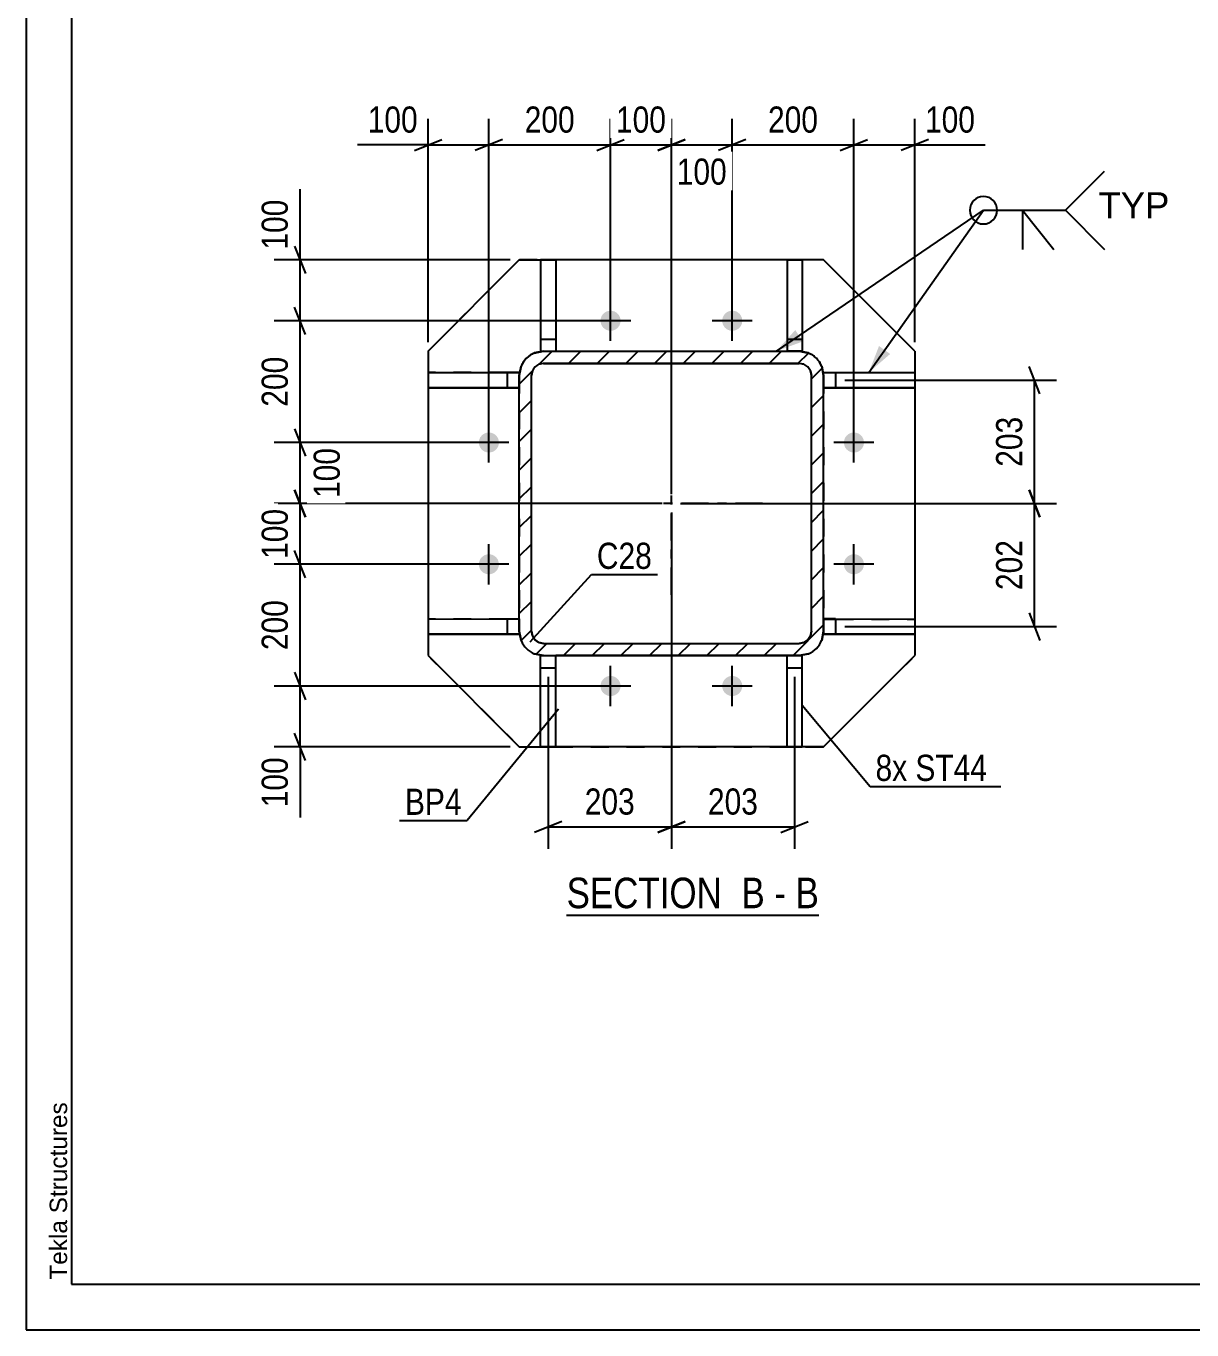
# Model space of a CAD drawing. Header units: millimetres. Extents: x -130 to 464, y -182 to 238.
# Drawn here: x -130.2 to -2.5, y -181.9 to -39.2 of the extents above; entities that cross this region are included whole.
import ezdxf

# ---------------------------------------------------------------- set-up
doc = ezdxf.new("R2010")
doc.units = ezdxf.units.MM
doc.linetypes.add('DXK_LINE_DOT2', pattern=[3.9198, 1.9599, -1.9599])
doc.linetypes.add('DXK_LINE_DOT3', pattern=[5.9187, 2.979, -0.9799, 0.9799, -0.9799])
doc.styles.add('Arial', font='ARIAL.TTF', dxfattribs={"height": 0.2})
doc.styles.add('Arial Narrow', font='ARIALN.TTF', dxfattribs={"height": 0.2})

# ---------------------------------------------------------------- blocks, each defined once
blk = doc.blocks.new('Unknown-284928763-1134')
at = {"color": 5, "linetype": 'Continuous'}
for p, q in [((-130.21, 238.07), (-130.21, -181.93)), ((-125.21, 233.07), (-125.21, -176.93)), ((-125.21, -176.93), (458.79, -176.93)), ((-130.21, -181.93), (463.79, -181.93))]:
    blk.add_line(p, q, dxfattribs=at)
at = {"color": 174, "linetype": 'Continuous', "style": 'Arial'}
blk.add_text('Tekla Structures', height=1.9102, rotation=90, dxfattribs=at).set_placement((-125.71, -176.43))
blk = doc.blocks.new('Unknown-284928763-11 - 2065')
at = {"color": 6, "linetype": 'Continuous'}
blk.add_line((-70.98, -136.5), (-43.33, -136.5), dxfattribs=at)
at = {"color": 0, "linetype": 'Continuous'}
for points in [[(-52.87, -135.75), (-52.87, -132.25), (-70.98, -132.25), (-70.98, -135.75)], [(-49.27, -135.75), (-49.27, -132.25), (-51.82, -132.25), (-51.82, -135.75)], [(-46.94, -135.75), (-46.94, -132.25), (-48.22, -132.25), (-48.22, -135.75)], [(-43.33, -135.75), (-43.33, -132.25), (-45.89, -132.25), (-45.89, -135.75)]]:
    blk.add_wipeout(points, dxfattribs=at)
at = {"color": 7, "linetype": 'Continuous', "style": 'Arial Narrow'}
for s, p in [('SECTION ', (-70.98, -135.75)), ('B', (-51.82, -135.75)), ('B', (-45.89, -135.75)), ('-', (-48.22, -135.75))]:
    blk.add_text(s, height=3.34, dxfattribs=at).set_placement(p)
blk = doc.blocks.new('Part-284928763-2104 - 2065')
at = {"color": 2, "linetype": 'Continuous'}
for p, q in [((-42.83, -77.42), (-42.83, -77.08)), ((-42.83, -77.08), (-41.5, -77.08)), ((-41.5, -77.08), (-41.5, -78.75)), ((-41.5, -77.08), (-32.83, -77.09)), ((-32.83, -77.09), (-32.83, -78.75)), ((-42.83, -78.75), (-41.5, -78.75)), ((-41.5, -78.75), (-42.83, -78.75)), ((-41.5, -78.75), (-32.83, -78.75)), ((-32.83, -78.75), (-41.5, -78.75)), ((-32.83, -78.75), (-32.83, -78.75))]:
    blk.add_line(p, q, dxfattribs=at)
at = {"color": 7, "linetype": 'DXK_LINE_DOT2'}
for p, q in [((-42.83, -77.09), (-41.5, -77.09)), ((-41.5, -77.09), (-32.83, -77.09)), ((-42.83, -77.42), (-42.83, -78.75)), ((-42.83, -78.75), (-42.83, -78.75)), ((-41.5, -78.75), (-41.5, -78.75)), ((-32.83, -78.75), (-32.83, -78.75))]:
    blk.add_line(p, q, dxfattribs=at)
blk = doc.blocks.new('Part-284928763-2109 - 2065')
at = {"color": 2, "linetype": 'Continuous'}
for p, q in [((-41.5, -104.08), (-42.83, -104.08)), ((-41.5, -104.08), (-41.5, -105.75)), ((-41.5, -104.08), (-32.83, -104.09)), ((-32.83, -104.09), (-32.83, -105.75)), ((-42.83, -105.42), (-42.83, -105.75)), ((-42.83, -105.75), (-41.5, -105.75)), ((-41.5, -105.75), (-42.83, -105.75)), ((-42.83, -105.75), (-42.83, -105.75)), ((-42.83, -105.75), (-42.83, -105.75)), ((-41.5, -105.75), (-32.83, -105.75)), ((-32.83, -105.75), (-41.5, -105.75)), ((-32.83, -105.75), (-32.83, -105.75))]:
    blk.add_line(p, q, dxfattribs=at)
at = {"color": 7, "linetype": 'DXK_LINE_DOT2'}
for p, q in [((-42.83, -104.08), (-42.83, -105.42)), ((-42.83, -104.09), (-41.5, -104.09)), ((-41.5, -104.09), (-32.83, -104.09)), ((-41.5, -105.75), (-41.5, -105.75)), ((-32.83, -105.75), (-32.83, -105.75))]:
    blk.add_line(p, q, dxfattribs=at)
blk = doc.blocks.new('Part-284928763-2114 - 2065')
at = {"color": 2, "linetype": 'Continuous'}
for p, q in [((-86.16, -77.09), (-77.5, -77.08)), ((-86.16, -77.09), (-86.16, -77.09)), ((-86.16, -77.09), (-86.16, -78.75)), ((-77.5, -77.08), (-76.16, -77.08)), ((-77.5, -77.08), (-77.5, -78.75)), ((-76.16, -77.08), (-76.16, -77.42)), ((-86.16, -78.75), (-77.5, -78.75)), ((-77.5, -78.75), (-86.16, -78.75)), ((-77.5, -78.75), (-76.16, -78.75)), ((-76.16, -78.75), (-77.5, -78.75))]:
    blk.add_line(p, q, dxfattribs=at)
at = {"color": 7, "linetype": 'DXK_LINE_DOT2'}
for p, q in [((-77.5, -77.09), (-86.16, -77.09)), ((-76.16, -77.09), (-77.5, -77.09)), ((-76.16, -77.08), (-76.16, -77.09)), ((-76.16, -77.42), (-76.16, -78.75)), ((-77.5, -78.75), (-77.5, -78.75))]:
    blk.add_line(p, q, dxfattribs=at)
blk = doc.blocks.new('Part-284928763-2151 - 2065')
at = {"color": 2, "linetype": 'Continuous'}
for p, q in [((-76.16, -64.75), (-86.16, -74.75)), ((-76.16, -64.75), (-73.83, -64.75)), ((-76.16, -64.75), (-76.16, -64.75)), ((-46.83, -64.75), (-72.16, -64.75)), ((-42.83, -64.75), (-45.16, -64.75)), ((-32.83, -74.75), (-42.83, -64.75)), ((-42.83, -64.75), (-42.83, -64.75)), ((-86.16, -74.75), (-86.16, -77.09)), ((-32.83, -74.75), (-32.83, -74.75)), ((-32.83, -74.75), (-32.83, -77.09)), ((-86.16, -78.75), (-86.16, -104.09)), ((-32.83, -78.75), (-32.83, -104.09)), ((-86.16, -105.75), (-86.16, -108.09)), ((-32.83, -105.75), (-32.83, -108.09)), ((-86.16, -108.09), (-86.16, -108.09)), ((-86.16, -108.09), (-76.16, -118.09)), ((-42.83, -118.09), (-32.83, -108.09)), ((-76.16, -118.09), (-76.16, -118.09)), ((-76.16, -118.09), (-73.83, -118.09)), ((-46.83, -118.09), (-72.16, -118.09)), ((-42.83, -118.09), (-45.16, -118.09)), ((-42.83, -118.09), (-42.83, -118.09))]:
    blk.add_line(p, q, dxfattribs=at)
at = {"color": 7, "linetype": 'DXK_LINE_DOT2'}
for p, q in [((-86.16, -74.75), (-76.16, -64.75)), ((-42.83, -64.75), (-76.16, -64.75)), ((-73.83, -64.75), (-72.16, -64.75)), ((-45.16, -64.75), (-46.83, -64.75)), ((-42.83, -64.75), (-32.83, -74.75)), ((-86.16, -77.09), (-86.16, -78.75)), ((-32.83, -77.09), (-32.83, -78.75)), ((-86.16, -104.09), (-86.16, -105.75)), ((-32.83, -104.09), (-32.83, -105.75)), ((-76.16, -118.09), (-86.16, -108.09)), ((-42.83, -118.09), (-32.83, -108.09)), ((-32.83, -108.09), (-32.83, -108.09)), ((-76.16, -118.09), (-42.83, -118.09)), ((-73.83, -118.09), (-72.16, -118.09)), ((-45.16, -118.09), (-46.83, -118.09))]:
    blk.add_line(p, q, dxfattribs=at)
blk = doc.blocks.new('Part-284928763-2119 - 2065')
at = {"color": 2, "linetype": 'Continuous'}
for p, q in [((-86.16, -104.09), (-77.5, -104.08)), ((-86.16, -104.09), (-86.16, -104.09)), ((-86.16, -104.09), (-86.16, -105.75)), ((-77.5, -104.08), (-76.16, -104.08)), ((-77.5, -104.08), (-77.5, -105.75)), ((-76.16, -105.42), (-76.16, -105.75)), ((-86.16, -105.75), (-77.5, -105.75)), ((-77.5, -105.75), (-86.16, -105.75)), ((-77.5, -105.75), (-76.16, -105.75)), ((-76.16, -105.75), (-77.5, -105.75)), ((-76.16, -105.75), (-76.16, -105.75))]:
    blk.add_line(p, q, dxfattribs=at)
at = {"color": 7, "linetype": 'DXK_LINE_DOT2'}
for p, q in [((-77.5, -104.09), (-86.16, -104.09)), ((-76.16, -104.09), (-77.5, -104.09)), ((-76.16, -104.08), (-76.16, -104.09)), ((-76.16, -104.08), (-76.16, -105.42)), ((-77.5, -105.75), (-77.5, -105.75))]:
    blk.add_line(p, q, dxfattribs=at)
blk = doc.blocks.new('Bolt-284928763-2169 - 2065')
at = {"linetype": 'Continuous'}
for points in [[(-66.16, -72.52), (-66.39, -72.5), (-66.61, -72.42), (-66.81, -72.31), (-66.98, -72.16), (-67.12, -71.97), (-67.21, -71.76), (-67.26, -71.53), (-67.26, -71.3), (-67.21, -71.08), (-67.12, -70.87), (-66.98, -70.68), (-66.81, -70.53), (-66.61, -70.41), (-66.39, -70.34), (-66.16, -70.32), (-65.94, -70.34), (-65.72, -70.41), (-65.52, -70.53), (-65.35, -70.68), (-65.21, -70.87), (-65.12, -71.08), (-65.07, -71.3), (-65.07, -71.53), (-65.12, -71.76), (-65.21, -71.97), (-65.35, -72.16), (-65.52, -72.31), (-65.72, -72.42), (-65.94, -72.5)], [(-52.83, -72.52), (-53.06, -72.5), (-53.28, -72.42), (-53.48, -72.31), (-53.65, -72.16), (-53.78, -71.97), (-53.88, -71.76), (-53.92, -71.53), (-53.92, -71.3), (-53.88, -71.08), (-53.78, -70.87), (-53.65, -70.68), (-53.48, -70.53), (-53.28, -70.41), (-53.06, -70.34), (-52.83, -70.32), (-52.6, -70.34), (-52.38, -70.41), (-52.18, -70.53), (-52.01, -70.68), (-51.88, -70.87), (-51.78, -71.08), (-51.74, -71.3), (-51.74, -71.53), (-51.78, -71.76), (-51.88, -71.97), (-52.01, -72.16), (-52.18, -72.31), (-52.38, -72.42), (-52.6, -72.5)], [(-79.5, -85.85), (-79.73, -85.83), (-79.94, -85.76), (-80.14, -85.64), (-80.31, -85.49), (-80.45, -85.3), (-80.54, -85.09), (-80.59, -84.87), (-80.59, -84.64), (-80.54, -84.41), (-80.45, -84.2), (-80.31, -84.02), (-80.14, -83.86), (-79.94, -83.75), (-79.73, -83.68), (-79.5, -83.65), (-79.27, -83.68), (-79.05, -83.75), (-78.85, -83.86), (-78.68, -84.02), (-78.54, -84.2), (-78.45, -84.41), (-78.4, -84.64), (-78.4, -84.87), (-78.45, -85.09), (-78.54, -85.3), (-78.68, -85.49), (-78.85, -85.64), (-79.05, -85.76), (-79.27, -85.83)], [(-39.5, -85.85), (-39.73, -85.83), (-39.94, -85.76), (-40.14, -85.64), (-40.31, -85.49), (-40.45, -85.3), (-40.54, -85.09), (-40.59, -84.87), (-40.59, -84.64), (-40.54, -84.41), (-40.45, -84.2), (-40.31, -84.02), (-40.14, -83.86), (-39.94, -83.75), (-39.73, -83.68), (-39.5, -83.65), (-39.27, -83.68), (-39.05, -83.75), (-38.85, -83.86), (-38.68, -84.02), (-38.54, -84.2), (-38.45, -84.41), (-38.4, -84.64), (-38.4, -84.87), (-38.45, -85.09), (-38.54, -85.3), (-38.68, -85.49), (-38.85, -85.64), (-39.05, -85.76), (-39.27, -85.83)], [(-79.5, -99.19), (-79.73, -99.16), (-79.94, -99.09), (-80.14, -98.98), (-80.31, -98.82), (-80.45, -98.64), (-80.54, -98.43), (-80.59, -98.2), (-80.59, -97.97), (-80.54, -97.75), (-80.45, -97.54), (-80.31, -97.35), (-80.14, -97.2), (-79.94, -97.08), (-79.73, -97.01), (-79.5, -96.99), (-79.27, -97.01), (-79.05, -97.08), (-78.85, -97.2), (-78.68, -97.35), (-78.54, -97.54), (-78.45, -97.75), (-78.4, -97.97), (-78.4, -98.2), (-78.45, -98.43), (-78.54, -98.64), (-78.68, -98.82), (-78.85, -98.98), (-79.05, -99.09), (-79.27, -99.16)], [(-39.5, -99.19), (-39.73, -99.16), (-39.94, -99.09), (-40.14, -98.98), (-40.31, -98.82), (-40.45, -98.64), (-40.54, -98.43), (-40.59, -98.2), (-40.59, -97.97), (-40.54, -97.75), (-40.45, -97.54), (-40.31, -97.35), (-40.14, -97.2), (-39.94, -97.08), (-39.73, -97.01), (-39.5, -96.99), (-39.27, -97.01), (-39.05, -97.08), (-38.85, -97.2), (-38.68, -97.35), (-38.54, -97.54), (-38.45, -97.75), (-38.4, -97.97), (-38.4, -98.2), (-38.45, -98.43), (-38.54, -98.64), (-38.68, -98.82), (-38.85, -98.98), (-39.05, -99.09), (-39.27, -99.16)], [(-66.16, -112.52), (-66.39, -112.5), (-66.61, -112.42), (-66.81, -112.31), (-66.98, -112.16), (-67.12, -111.97), (-67.21, -111.76), (-67.26, -111.53), (-67.26, -111.3), (-67.21, -111.08), (-67.12, -110.87), (-66.98, -110.68), (-66.81, -110.53), (-66.61, -110.41), (-66.39, -110.34), (-66.16, -110.32), (-65.94, -110.34), (-65.72, -110.41), (-65.52, -110.53), (-65.35, -110.68), (-65.21, -110.87), (-65.12, -111.08), (-65.07, -111.3), (-65.07, -111.53), (-65.12, -111.76), (-65.21, -111.97), (-65.35, -112.16), (-65.52, -112.31), (-65.72, -112.42), (-65.94, -112.5)], [(-52.83, -112.52), (-53.06, -112.5), (-53.28, -112.42), (-53.48, -112.31), (-53.65, -112.16), (-53.78, -111.97), (-53.88, -111.76), (-53.92, -111.53), (-53.92, -111.3), (-53.88, -111.08), (-53.78, -110.87), (-53.65, -110.68), (-53.48, -110.53), (-53.28, -110.41), (-53.06, -110.34), (-52.83, -110.32), (-52.6, -110.34), (-52.38, -110.41), (-52.18, -110.53), (-52.01, -110.68), (-51.88, -110.87), (-51.78, -111.08), (-51.74, -111.3), (-51.74, -111.53), (-51.78, -111.76), (-51.88, -111.97), (-52.01, -112.16), (-52.18, -112.31), (-52.38, -112.42), (-52.6, -112.5)]]:
    blk.add_hatch(color=1, dxfattribs=at).paths.add_polyline_path(points)
at = {"color": 1, "linetype": 'Continuous'}
for p, q in [((-66.16, -73.62), (-66.16, -69.22)), ((-52.83, -73.62), (-52.83, -69.22)), ((-63.96, -71.42), (-68.36, -71.42)), ((-50.63, -71.42), (-55.03, -71.42)), ((-79.5, -86.95), (-79.5, -82.55)), ((-39.5, -86.95), (-39.5, -82.55)), ((-77.3, -84.75), (-81.7, -84.75)), ((-37.3, -84.75), (-41.7, -84.75)), ((-79.5, -100.29), (-79.5, -95.89)), ((-39.5, -100.29), (-39.5, -95.89)), ((-77.3, -98.09), (-81.7, -98.09)), ((-37.3, -98.09), (-41.7, -98.09)), ((-66.16, -113.62), (-66.16, -109.22)), ((-52.83, -113.62), (-52.83, -109.22)), ((-63.96, -111.42), (-68.36, -111.42)), ((-50.63, -111.42), (-55.03, -111.42))]:
    blk.add_line(p, q, dxfattribs=at)
blk = doc.blocks.new('Part-284928763-2184 - 2065')
at = {"linetype": 'Continuous'}
h = blk.add_hatch(dxfattribs=at)
h.set_pattern_fill('', scale=0.7, style=0, pattern_type=0)
h.set_pattern_definition([(45, (-75.9608, -106.4372), (-1.57154, 1.57154), [])])
h.paths.add_polyline_path([(-76.16, -105.42), (-75.96, -106.44), (-75.38, -107.3), (-74.52, -107.88), (-73.5, -108.08), (-45.5, -108.08), (-44.48, -107.88), (-43.61, -107.3), (-43.03, -106.44), (-42.83, -105.42), (-42.83, -77.42), (-43.03, -76.4), (-43.61, -75.53), (-44.48, -74.95), (-45.5, -74.75), (-73.5, -74.75), (-74.52, -74.95), (-75.38, -75.53), (-75.96, -76.4), (-76.16, -77.42)])
h.paths.add_polyline_path([(-74.73, -76.91), (-74.44, -76.47), (-74.01, -76.18), (-73.5, -76.08), (-45.5, -76.08), (-44.99, -76.18), (-44.55, -76.47), (-44.27, -76.91), (-44.16, -77.42), (-44.16, -105.42), (-44.27, -105.93), (-44.55, -106.36), (-44.99, -106.65), (-45.5, -106.75), (-73.5, -106.75), (-74.01, -106.65), (-74.44, -106.36), (-74.73, -105.93), (-74.83, -105.42), (-74.83, -77.42)])
at = {"color": 7, "linetype": 'DXK_LINE_DOT2'}
for p, q in [((-74.52, -74.96), (-73.5, -74.75)), ((-73.5, -74.75), (-45.5, -74.75)), ((-73.5, -74.75), (-73.5, -74.75)), ((-45.5, -74.75), (-45.5, -74.75)), ((-45.5, -74.75), (-44.48, -74.96)), ((-76.16, -77.42), (-75.96, -76.4)), ((-74.73, -76.91), (-74.83, -77.42)), ((-74.73, -76.91), (-74.73, -76.91)), ((-44.27, -76.91), (-44.27, -76.91)), ((-44.16, -77.42), (-44.27, -76.91)), ((-43.03, -76.4), (-42.83, -77.42)), ((-76.16, -77.42), (-76.16, -105.42)), ((-74.83, -77.42), (-74.83, -77.42)), ((-74.83, -105.42), (-74.83, -77.42)), ((-44.16, -77.42), (-44.16, -77.42)), ((-44.16, -105.42), (-44.16, -77.42)), ((-42.83, -77.42), (-42.83, -105.42)), ((-75.96, -106.44), (-76.16, -105.42)), ((-74.83, -105.42), (-74.83, -105.42)), ((-74.83, -105.42), (-74.73, -105.93)), ((-44.27, -105.93), (-44.16, -105.42)), ((-44.16, -105.42), (-44.16, -105.42)), ((-42.83, -105.42), (-43.03, -106.44)), ((-74.01, -106.65), (-73.5, -106.75)), ((-73.5, -106.75), (-73.5, -106.75)), ((-73.5, -106.75), (-45.5, -106.75)), ((-45.5, -106.75), (-44.99, -106.65)), ((-45.5, -106.75), (-45.5, -106.75)), ((-73.5, -108.09), (-73.5, -108.08)), ((-73.5, -108.09), (-73.5, -108.08)), ((-73.5, -108.09), (-72.16, -108.09)), ((-45.5, -108.09), (-46.83, -108.09)), ((-45.5, -108.09), (-45.5, -108.08)), ((-45.49, -108.08), (-45.5, -108.09))]:
    blk.add_line(p, q, dxfattribs=at)
at = {"color": 2, "linetype": 'Continuous'}
for p, q in [((-73.5, -74.75), (-74.52, -74.95)), ((-73.5, -74.75), (-45.5, -74.75)), ((-44.48, -74.95), (-45.5, -74.75)), ((-75.96, -76.4), (-76.16, -77.42)), ((-74.83, -77.42), (-74.73, -76.91)), ((-74.01, -76.18), (-73.5, -76.08)), ((-73.5, -76.09), (-74.01, -76.19)), ((-73.5, -76.09), (-73.5, -76.08)), ((-73.5, -76.08), (-45.5, -76.08)), ((-73.5, -76.09), (-45.5, -76.09)), ((-45.5, -76.09), (-45.5, -76.08)), ((-45.5, -76.08), (-44.99, -76.18)), ((-44.99, -76.19), (-45.5, -76.09)), ((-44.27, -76.91), (-44.16, -77.42)), ((-42.83, -77.42), (-43.03, -76.4)), ((-76.16, -105.42), (-76.16, -77.42)), ((-74.83, -105.42), (-74.83, -77.42)), ((-44.16, -105.42), (-44.16, -77.42)), ((-42.83, -105.42), (-42.83, -77.42)), ((-76.16, -105.42), (-75.96, -106.44)), ((-74.73, -105.93), (-74.83, -105.42)), ((-44.16, -105.42), (-44.27, -105.93)), ((-43.03, -106.44), (-42.83, -105.42)), ((-75.96, -106.44), (-75.96, -106.44)), ((-75.96, -106.44), (-75.96, -106.44)), ((-73.5, -106.75), (-74.01, -106.65)), ((-73.5, -106.75), (-45.5, -106.75)), ((-44.99, -106.65), (-45.5, -106.75)), ((-43.03, -106.44), (-43.03, -106.44)), ((-43.03, -106.44), (-43.03, -106.44)), ((-73.5, -108.08), (-74.52, -107.88)), ((-74.52, -107.88), (-73.5, -108.08)), ((-73.5, -108.08), (-45.5, -108.08)), ((-46.83, -108.09), (-72.16, -108.09)), ((-45.5, -108.08), (-44.48, -107.88)), ((-44.48, -107.88), (-45.49, -108.08))]:
    blk.add_line(p, q, dxfattribs=at)
at = {"color": 7, "linetype": 'DXK_LINE_DOT3'}
for p, q in [((-59.5, -101.42), (-59.5, -81.42)), ((-49.5, -91.42), (-69.5, -91.42))]:
    blk.add_line(p, q, dxfattribs=at)
at = {"color": 2, "linetype": 'Continuous'}
for centre, radius, start, end in [((-73.5, -77.42), 2.67, 112.5, 157.5), ((-45.5, -77.42), 2.67, 22.5, 67.5), ((-73.5, -77.42), 1.33, 112.5, 157.5), ((-73.5, -77.42), 1.33, 112.5, 157.5), ((-45.5, -77.42), 1.33, 22.5, 67.5), ((-45.5, -77.42), 1.33, 22.5, 67.5), ((-73.5, -105.42), 2.67, 202.5, 247.5), ((-73.5, -105.42), 2.67, 202.5, 247.5), ((-73.5, -105.42), 1.33, 202.5, 247.5), ((-45.5, -105.42), 1.33, 292.5, 337.5), ((-45.5, -105.42), 2.67, 292.5, 337.5), ((-45.5, -105.42), 2.67, 292.5, 337.5)]:
    blk.add_arc(centre, radius, start, end, dxfattribs=at)
at = {"color": 7, "linetype": 'DXK_LINE_DOT2'}
for centre, radius, start, end in [((-73.5, -77.42), 2.67, 112.5, 157.5), ((-45.5, -77.42), 2.67, 22.5, 67.5), ((-73.5, -105.42), 1.33, 202.5, 247.5), ((-45.5, -105.42), 1.33, 292.5, 337.5)]:
    blk.add_arc(centre, radius, start, end, dxfattribs=at)
blk = doc.blocks.new('Part-284928763-2189 - 2065')
at = {"color": 2, "linetype": 'Continuous'}
for p, q in [((-73.83, -108.08), (-72.16, -108.08)), ((-73.83, -118.09), (-73.83, -108.08)), ((-72.16, -118.09), (-72.16, -108.08)), ((-73.83, -109.42), (-72.16, -109.42)), ((-73.83, -118.09), (-72.16, -118.09))]:
    blk.add_line(p, q, dxfattribs=at)
at = {"color": 7, "linetype": 'DXK_LINE_DOT2'}
for p, q in [((-73.83, -108.09), (-72.16, -108.09)), ((-73.83, -109.42), (-72.16, -109.42)), ((-72.16, -118.09), (-73.83, -118.09))]:
    blk.add_line(p, q, dxfattribs=at)
blk = doc.blocks.new('Part-284928763-2194 - 2065')
at = {"color": 2, "linetype": 'Continuous'}
for p, q in [((-46.83, -108.08), (-45.16, -108.08)), ((-46.83, -118.09), (-46.83, -108.08)), ((-45.16, -118.09), (-45.16, -108.08)), ((-46.83, -109.42), (-45.16, -109.42)), ((-46.83, -118.09), (-45.16, -118.09))]:
    blk.add_line(p, q, dxfattribs=at)
at = {"color": 7, "linetype": 'DXK_LINE_DOT2'}
for p, q in [((-46.83, -108.09), (-45.16, -108.09)), ((-46.83, -109.42), (-45.16, -109.42)), ((-45.16, -118.09), (-46.83, -118.09))]:
    blk.add_line(p, q, dxfattribs=at)
blk = doc.blocks.new('Part-284928763-2199 - 2065')
at = {"color": 2, "linetype": 'Continuous'}
for p, q in [((-73.83, -64.75), (-73.83, -74.75)), ((-72.16, -64.75), (-73.83, -64.75)), ((-72.16, -64.75), (-72.16, -74.75)), ((-73.83, -73.42), (-72.16, -73.42)), ((-73.83, -74.75), (-73.51, -74.75)), ((-73.83, -74.75), (-73.5, -74.75))]:
    blk.add_line(p, q, dxfattribs=at)
at = {"color": 7, "linetype": 'DXK_LINE_DOT2'}
for p, q in [((-73.83, -64.75), (-72.16, -64.75)), ((-73.83, -73.42), (-72.16, -73.42)), ((-73.51, -74.75), (-72.16, -74.75)), ((-73.5, -74.75), (-72.16, -74.75)), ((-72.16, -74.75), (-72.16, -74.75))]:
    blk.add_line(p, q, dxfattribs=at)
blk = doc.blocks.new('Part-284928763-2204 - 2065')
at = {"color": 2, "linetype": 'Continuous'}
for p, q in [((-46.83, -64.75), (-46.83, -74.75)), ((-45.16, -64.75), (-46.83, -64.75)), ((-45.16, -64.75), (-45.16, -74.75)), ((-46.83, -73.42), (-45.16, -73.42)), ((-45.16, -74.75), (-45.5, -74.75)), ((-45.16, -74.75), (-45.49, -74.75))]:
    blk.add_line(p, q, dxfattribs=at)
at = {"color": 7, "linetype": 'DXK_LINE_DOT2'}
for p, q in [((-46.83, -64.75), (-45.16, -64.75)), ((-46.83, -73.42), (-45.16, -73.42)), ((-46.83, -74.75), (-46.83, -74.75)), ((-45.49, -74.75), (-46.83, -74.75)), ((-45.5, -74.75), (-46.83, -74.75))]:
    blk.add_line(p, q, dxfattribs=at)
blk = doc.blocks.new('StraightDimension-284928763-2311 - 2065')
at = {"color": 7, "linetype": 'Continuous'}
for p, q in [((-100.18, -64.75), (-100.18, -57.02)), ((-100.18, -64.75), (-100.18, -57.02)), ((-100.78, -63.25), (-99.58, -66.25)), ((-77.16, -64.75), (-103.03, -64.75)), ((-100.18, -71.42), (-100.18, -64.75)), ((-99.58, -72.92), (-100.78, -69.92)), ((-67.16, -71.42), (-103.03, -71.42))]:
    blk.add_line(p, q, dxfattribs=at)
at = {"color": 0}
blk.add_wipeout([(-100.93, -57.54), (-105.13, -57.54), (-105.13, -64.23), (-100.93, -64.23)], dxfattribs=at)
at = {"color": 3, "style": 'Arial Narrow'}
blk.add_text('100', height=2.863, rotation=90.0002, dxfattribs=at).set_placement((-101.53, -63.63))
blk = doc.blocks.new('StraightDimension-284928763-2248 - 2065')
at = {"color": 7, "linetype": 'Continuous'}
for p, q in [((-39.5, -83.75), (-39.5, -49.32)), ((-32.83, -73.75), (-32.83, -49.32)), ((-41, -52.77), (-38, -51.57)), ((-39.5, -52.17), (-32.83, -52.17)), ((-31.33, -51.57), (-34.33, -52.77)), ((-32.83, -52.17), (-25.1, -52.17)), ((-32.83, -52.17), (-25.1, -52.17))]:
    blk.add_line(p, q, dxfattribs=at)
at = {"color": 0}
blk.add_wipeout([(-25.62, -51.42), (-25.62, -47.22), (-32.31, -47.22), (-32.31, -51.42)], dxfattribs=at)
at = {"color": 3, "style": 'Arial Narrow'}
blk.add_text('100', height=2.863, dxfattribs=at).set_placement((-31.71, -50.82))
blk = doc.blocks.new('StraightDimension-284928763-2258 - 2065')
at = {"color": 7, "linetype": 'Continuous'}
for p, q in [((-52.83, -70.42), (-52.83, -49.32)), ((-39.5, -83.75), (-39.5, -49.32)), ((-51.33, -51.57), (-54.33, -52.77)), ((-52.83, -52.17), (-39.5, -52.17)), ((-41, -52.77), (-38, -51.57))]:
    blk.add_line(p, q, dxfattribs=at)
at = {"color": 0}
blk.add_wipeout([(-42.82, -51.42), (-42.82, -47.22), (-49.51, -47.22), (-49.51, -51.42)], dxfattribs=at)
at = {"color": 3, "style": 'Arial Narrow'}
blk.add_text('200', height=2.863, dxfattribs=at).set_placement((-48.91, -50.82))
blk = doc.blocks.new('StraightDimension-284928763-2331 - 2065')
at = {"color": 7, "linetype": 'Continuous'}
for p, q in [((-100.78, -109.92), (-99.58, -112.92)), ((-67.16, -111.42), (-103.03, -111.42)), ((-100.18, -118.09), (-100.18, -111.42)), ((-99.58, -119.59), (-100.78, -116.59)), ((-77.16, -118.09), (-103.03, -118.09)), ((-100.18, -118.09), (-100.18, -125.82)), ((-100.18, -118.09), (-100.18, -125.82))]:
    blk.add_line(p, q, dxfattribs=at)
at = {"color": 0}
blk.add_wipeout([(-100.93, -118.61), (-105.13, -118.61), (-105.13, -125.3), (-100.93, -125.3)], dxfattribs=at)
at = {"color": 3, "style": 'Arial Narrow'}
blk.add_text('100', height=2.863, rotation=90.0002, dxfattribs=at).set_placement((-101.53, -124.7))
blk = doc.blocks.new('StraightDimension-284928763-2268 - 2065')
at = {"color": 7, "linetype": 'Continuous'}
for p, q in [((-59.5, -90.42), (-59.5, -49.77)), ((-52.83, -70.42), (-52.83, -49.77)), ((-61, -52.77), (-58, -51.57)), ((-59.5, -52.17), (-52.83, -52.17)), ((-51.33, -51.57), (-54.33, -52.77))]:
    blk.add_line(p, q, dxfattribs=at)
at = {"color": 0}
blk.add_wipeout([(-52.82, -57.12), (-52.82, -52.92), (-59.51, -52.92), (-59.51, -57.12)], dxfattribs=at)
at = {"color": 3, "style": 'Arial Narrow'}
blk.add_text('100', height=2.863, dxfattribs=at).set_placement((-58.91, -56.52))
blk = doc.blocks.new('StraightDimension-284928763-7198 - 2065')
at = {"color": 7, "linetype": 'Continuous'}
for p, q in [((-59.5, -92.42), (-59.5, -129.25)), ((-73, -110.42), (-73, -129.25)), ((-71.5, -126.25), (-74.5, -127.45)), ((-73, -126.85), (-59.5, -126.85)), ((-61, -127.45), (-58, -126.25))]:
    blk.add_line(p, q, dxfattribs=at)
at = {"color": 0}
blk.add_wipeout([(-62.9, -126.1), (-62.9, -121.9), (-69.59, -121.9), (-69.59, -126.1)], dxfattribs=at)
at = {"color": 3, "style": 'Arial Narrow'}
blk.add_text('203', height=2.863, dxfattribs=at).set_placement((-68.99, -125.5))
blk = doc.blocks.new('StraightDimension-284928763-2238 - 2065')
at = {"color": 7, "linetype": 'Continuous'}
for p, q in [((-79.5, -83.75), (-79.5, -49.32)), ((-66.16, -70.42), (-66.16, -49.32)), ((-78, -51.57), (-81, -52.77)), ((-79.5, -52.17), (-66.16, -52.17)), ((-67.66, -52.77), (-64.66, -51.57))]:
    blk.add_line(p, q, dxfattribs=at)
at = {"color": 0}
blk.add_wipeout([(-69.49, -51.42), (-69.49, -47.22), (-76.17, -47.22), (-76.17, -51.42)], dxfattribs=at)
at = {"color": 3, "style": 'Arial Narrow'}
blk.add_text('200', height=2.863, dxfattribs=at).set_placement((-75.57, -50.82))
blk = doc.blocks.new('StraightDimension-284928763-2276 - 2065')
at = {"color": 7, "linetype": 'Continuous'}
for p, q in [((-66.16, -70.42), (-66.16, -49.32)), ((-59.5, -90.42), (-59.5, -49.32)), ((-67.66, -52.77), (-64.66, -51.57)), ((-66.16, -52.17), (-59.5, -52.17)), ((-58, -51.57), (-61, -52.77))]:
    blk.add_line(p, q, dxfattribs=at)
at = {"color": 0}
blk.add_wipeout([(-59.49, -51.42), (-59.49, -47.22), (-66.17, -47.22), (-66.17, -51.42)], dxfattribs=at)
at = {"color": 3, "style": 'Arial Narrow'}
blk.add_text('100', height=2.863, dxfattribs=at).set_placement((-65.57, -50.82))
blk = doc.blocks.new('StraightDimension-284928763-2284 - 2065')
at = {"color": 7, "linetype": 'Continuous'}
for p, q in [((-86.16, -73.75), (-86.16, -49.32)), ((-79.5, -83.75), (-79.5, -49.32)), ((-86.16, -52.17), (-93.9, -52.17)), ((-86.16, -52.17), (-93.9, -52.17)), ((-87.66, -52.77), (-84.66, -51.57)), ((-86.16, -52.17), (-79.5, -52.17)), ((-78, -51.57), (-81, -52.77))]:
    blk.add_line(p, q, dxfattribs=at)
at = {"color": 0}
blk.add_wipeout([(-86.69, -51.42), (-86.69, -47.22), (-93.37, -47.22), (-93.37, -51.42)], dxfattribs=at)
at = {"color": 3, "style": 'Arial Narrow'}
blk.add_text('100', height=2.863, dxfattribs=at).set_placement((-92.77, -50.82))
blk = doc.blocks.new('StraightDimension-284928763-2295 - 2065')
at = {"color": 7, "linetype": 'Continuous'}
for p, q in [((-100.78, -89.92), (-99.58, -92.92)), ((-60.5, -91.42), (-103.03, -91.42)), ((-100.18, -98.09), (-100.18, -91.42)), ((-99.58, -99.59), (-100.78, -96.59)), ((-80.5, -98.09), (-103.03, -98.09))]:
    blk.add_line(p, q, dxfattribs=at)
at = {"color": 0}
blk.add_wipeout([(-100.93, -91.41), (-105.13, -91.41), (-105.13, -98.1), (-100.93, -98.1)], dxfattribs=at)
at = {"color": 3, "style": 'Arial Narrow'}
blk.add_text('100', height=2.863, rotation=90.0002, dxfattribs=at).set_placement((-101.53, -97.5))
blk = doc.blocks.new('StraightDimension-284928763-2303 - 2065')
at = {"color": 7, "linetype": 'Continuous'}
for p, q in [((-100.78, -83.25), (-99.58, -86.25)), ((-80.5, -84.75), (-102.58, -84.75)), ((-100.18, -91.42), (-100.18, -84.75)), ((-99.58, -92.92), (-100.78, -89.92)), ((-60.5, -91.42), (-102.58, -91.42))]:
    blk.add_line(p, q, dxfattribs=at)
at = {"color": 0}
blk.add_wipeout([(-95.23, -84.74), (-99.43, -84.74), (-99.43, -91.43), (-95.23, -91.43)], dxfattribs=at)
at = {"color": 3, "style": 'Arial Narrow'}
blk.add_text('100', height=2.863, rotation=90.0002, dxfattribs=at).set_placement((-95.83, -90.83))
blk = doc.blocks.new('StraightDimension-284928763-2321 - 2065')
at = {"color": 7, "linetype": 'Continuous'}
for p, q in [((-99.58, -99.59), (-100.78, -96.59)), ((-80.5, -98.09), (-103.03, -98.09)), ((-100.18, -111.42), (-100.18, -98.09)), ((-100.78, -109.92), (-99.58, -112.92)), ((-67.16, -111.42), (-103.03, -111.42))]:
    blk.add_line(p, q, dxfattribs=at)
at = {"color": 0}
blk.add_wipeout([(-100.93, -101.41), (-105.13, -101.41), (-105.13, -108.09), (-100.93, -108.09)], dxfattribs=at)
at = {"color": 3, "style": 'Arial Narrow'}
blk.add_text('200', height=2.863, rotation=90.0002, dxfattribs=at).set_placement((-101.53, -107.49))
blk = doc.blocks.new('StraightDimension-284928763-2341 - 2065')
at = {"color": 7, "linetype": 'Continuous'}
for p, q in [((-99.58, -72.92), (-100.78, -69.92)), ((-67.16, -71.42), (-103.03, -71.42)), ((-100.18, -84.75), (-100.18, -71.42)), ((-100.78, -83.25), (-99.58, -86.25)), ((-80.5, -84.75), (-103.03, -84.75))]:
    blk.add_line(p, q, dxfattribs=at)
at = {"color": 0}
blk.add_wipeout([(-100.93, -74.74), (-105.13, -74.74), (-105.13, -81.43), (-100.93, -81.43)], dxfattribs=at)
at = {"color": 3, "style": 'Arial Narrow'}
blk.add_text('200', height=2.863, rotation=90.0002, dxfattribs=at).set_placement((-101.53, -80.83))
blk = doc.blocks.new('StraightDimension-284928763-7163 - 2065')
at = {"color": 7, "linetype": 'Continuous'}
for p, q in [((-19.11, -79.42), (-20.31, -76.42)), ((-40.5, -77.92), (-17.31, -77.92)), ((-19.71, -91.42), (-19.71, -77.92)), ((-20.31, -89.92), (-19.11, -92.92)), ((-58.5, -91.42), (-17.31, -91.42))]:
    blk.add_line(p, q, dxfattribs=at)
at = {"color": 0}
blk.add_wipeout([(-20.46, -81.33), (-24.66, -81.33), (-24.66, -88.01), (-20.46, -88.01)], dxfattribs=at)
at = {"color": 3, "style": 'Arial Narrow'}
blk.add_text('203', height=2.863, rotation=90.0002, dxfattribs=at).set_placement((-21.06, -87.41))
blk = doc.blocks.new('StraightDimension-284928763-7164 - 2065')
at = {"color": 7, "linetype": 'Continuous'}
for p, q in [((-19.11, -92.92), (-20.31, -89.92)), ((-58.5, -91.42), (-17.31, -91.42)), ((-19.71, -104.92), (-19.71, -91.42)), ((-20.31, -103.42), (-19.11, -106.42)), ((-40.5, -104.92), (-17.31, -104.92))]:
    blk.add_line(p, q, dxfattribs=at)
at = {"color": 0}
blk.add_wipeout([(-20.46, -94.83), (-24.66, -94.83), (-24.66, -101.51), (-20.46, -101.51)], dxfattribs=at)
at = {"color": 3, "style": 'Arial Narrow'}
blk.add_text('202', height=2.863, rotation=90.0002, dxfattribs=at).set_placement((-21.06, -100.91))
blk = doc.blocks.new('StraightDimension-284928763-7197 - 2065')
at = {"color": 7, "linetype": 'Continuous'}
for p, q in [((-59.5, -92.42), (-59.5, -129.25)), ((-46, -110.42), (-46, -129.25)), ((-58, -126.25), (-61, -127.45)), ((-59.5, -126.85), (-46, -126.85)), ((-47.5, -127.45), (-44.5, -126.25))]:
    blk.add_line(p, q, dxfattribs=at)
at = {"color": 0}
blk.add_wipeout([(-49.4, -126.1), (-49.4, -121.9), (-56.09, -121.9), (-56.09, -126.1)], dxfattribs=at)
at = {"color": 3, "style": 'Arial Narrow'}
blk.add_text('203', height=2.863, dxfattribs=at).set_placement((-55.49, -125.5))
blk = doc.blocks.new('Mark-284928763-2147 - 2065')
at = {"color": 0}
blk.add_wipeout([(-82.48, -125.53), (-82.48, -122.53), (-88.69, -122.53), (-88.69, -125.53)], dxfattribs=at)
blk.add_wipeout([(-82.48, -125.53), (-82.48, -122.53), (-88.69, -122.53), (-88.69, -125.53)], dxfattribs=at)
at = {"color": 30, "linetype": 'Continuous'}
for p in [(-71.87, -113.96), (-89.29, -126.13)]:
    blk.add_line(p, (-81.88, -126.13), dxfattribs=at)
at = {"color": 3, "style": 'Arial Narrow'}
blk.add_text('BP4', height=2.863, dxfattribs=at).set_placement((-88.69, -125.53))
blk = doc.blocks.new('MarkSet-284928763-2392 - 2065')
at = {"color": 0}
for points in [[(-33.66, -121.81), (-33.66, -118.81), (-37.13, -118.81), (-37.13, -121.81)], [(-24.9, -121.81), (-24.9, -118.81), (-32.76, -118.81), (-32.76, -121.81)]]:
    blk.add_wipeout(points, dxfattribs=at)
for points in [[(-33.66, -121.81), (-33.66, -118.81), (-37.13, -118.81), (-37.13, -121.81)], [(-24.9, -121.81), (-24.9, -118.81), (-32.76, -118.81), (-32.76, -121.81)]]:
    blk.add_wipeout(points, dxfattribs=at)
at = {"color": 30, "linetype": 'Continuous'}
for p, q in [((-45.16, -113.51), (-37.73, -122.41)), ((-37.73, -122.41), (-23.4, -122.41))]:
    blk.add_line(p, q, dxfattribs=at)
at = {"color": 3, "style": 'Arial Narrow'}
for s, p in [('8x', (-37.13, -121.81)), ('ST44', (-32.76, -121.81))]:
    blk.add_text(s, height=2.863, dxfattribs=at).set_placement(p)
blk = doc.blocks.new('WeldMark-284928763-7090 - 2065')
at = {"linetype": 'Continuous'}
for points in [[(-45.08, -73.68), (-47.98, -74.75), (-45.93, -72.44)], [(-35.53, -75.06), (-37.87, -77.08), (-36.75, -74.19)]]:
    blk.add_hatch(color=30, dxfattribs=at).paths.add_polyline_path(points)
at = {"color": 30, "linetype": 'Continuous'}
for p, q in [((-47.98, -74.75), (-25.31, -59.32)), ((-37.87, -77.08), (-25.31, -59.32)), ((-25.31, -59.32), (-16.31, -59.32))]:
    blk.add_line(p, q, dxfattribs=at)
at = {"color": 3, "linetype": 'Continuous'}
for q in [(-17.6, -63.6), (-21.03, -63.6)]:
    blk.add_line((-21.03, -59.32), q, dxfattribs=at)
for start, end in [(90, 270), (270, 90)]:
    blk.add_arc((-25.31, -59.32), 1.5, start, end, dxfattribs=at)
at = {"color": 0, "linetype": 'Continuous'}
blk.add_wipeout([(-4.94, -60.22), (-4.94, -57.22), (-12.71, -57.22), (-12.71, -60.22)], dxfattribs=at)
blk.add_wipeout([(-4.94, -60.22), (-4.94, -57.22), (-12.71, -57.22), (-12.71, -60.22)], dxfattribs=at)
at = {"color": 3, "linetype": 'Continuous'}
for q in [(-12.03, -55.03), (-12.03, -63.6)]:
    blk.add_line((-16.31, -59.32), q, dxfattribs=at)
at = {"color": 3, "linetype": 'Continuous', "style": 'Arial'}
blk.add_text('TYP', height=2.865, dxfattribs=at).set_placement((-12.71, -60.22))
blk = doc.blocks.new('Mark-284928763-2180 - 2065')
at = {"color": 0}
blk.add_wipeout([(-61.63, -98.59), (-61.63, -95.59), (-67.66, -95.59), (-67.66, -98.59)], dxfattribs=at)
blk.add_wipeout([(-61.63, -98.59), (-61.63, -95.59), (-67.66, -95.59), (-67.66, -98.59)], dxfattribs=at)
at = {"color": 30, "linetype": 'Continuous'}
for p, q in [((-74.97, -106.58), (-68.26, -99.19)), ((-68.26, -99.19), (-61.03, -99.19))]:
    blk.add_line(p, q, dxfattribs=at)
at = {"color": 3, "style": 'Arial Narrow'}
blk.add_text('C28', height=2.863, dxfattribs=at).set_placement((-67.66, -98.59))

msp = doc.modelspace()

# ---------------------------------------------------------------- block references
for name in ['Unknown-284928763-1134', 'Part-284928763-2151 - 2065', 'Part-284928763-2199 - 2065', 'Part-284928763-2204 - 2065', 'Bolt-284928763-2169 - 2065', 'Part-284928763-2184 - 2065', 'Part-284928763-2114 - 2065', 'Part-284928763-2104 - 2065', 'Part-284928763-2119 - 2065', 'Part-284928763-2109 - 2065', 'Part-284928763-2189 - 2065', 'Part-284928763-2194 - 2065']:
    msp.add_blockref(name, (0, 0))

# ---------------------------------------------------------------- next in the draw order: block references
for name in ['StraightDimension-284928763-2248 - 2065', 'StraightDimension-284928763-2311 - 2065', 'StraightDimension-284928763-2331 - 2065', 'Unknown-284928763-11 - 2065']:
    msp.add_blockref(name, (0, 0))

# ---------------------------------------------------------------- next in the draw order: block references
for name in ['StraightDimension-284928763-2238 - 2065', 'StraightDimension-284928763-2258 - 2065', 'StraightDimension-284928763-7198 - 2065']:
    msp.add_blockref(name, (0, 0))

# ---------------------------------------------------------------- next in the draw order: block references
for name in ['StraightDimension-284928763-2284 - 2065', 'StraightDimension-284928763-2268 - 2065', 'Mark-284928763-2147 - 2065']:
    msp.add_blockref(name, (0, 0))

# ---------------------------------------------------------------- next in the draw order: block references
msp.add_blockref('StraightDimension-284928763-2276 - 2065', (0, 0))

# ---------------------------------------------------------------- next in the draw order: block references
for name in ['StraightDimension-284928763-7163 - 2065', 'StraightDimension-284928763-2295 - 2065']:
    msp.add_blockref(name, (0, 0))

# ---------------------------------------------------------------- next in the draw order: block references
for name in ['WeldMark-284928763-7090 - 2065', 'StraightDimension-284928763-2303 - 2065', 'StraightDimension-284928763-7164 - 2065', 'StraightDimension-284928763-2321 - 2065']:
    msp.add_blockref(name, (0, 0))

# ---------------------------------------------------------------- next in the draw order: block references
for name in ['StraightDimension-284928763-2341 - 2065', 'StraightDimension-284928763-7197 - 2065']:
    msp.add_blockref(name, (0, 0))

# ---------------------------------------------------------------- next in the draw order: block references
for name in ['Mark-284928763-2180 - 2065', 'MarkSet-284928763-2392 - 2065']:
    msp.add_blockref(name, (0, 0))

doc.saveas('drawing.dxf')
